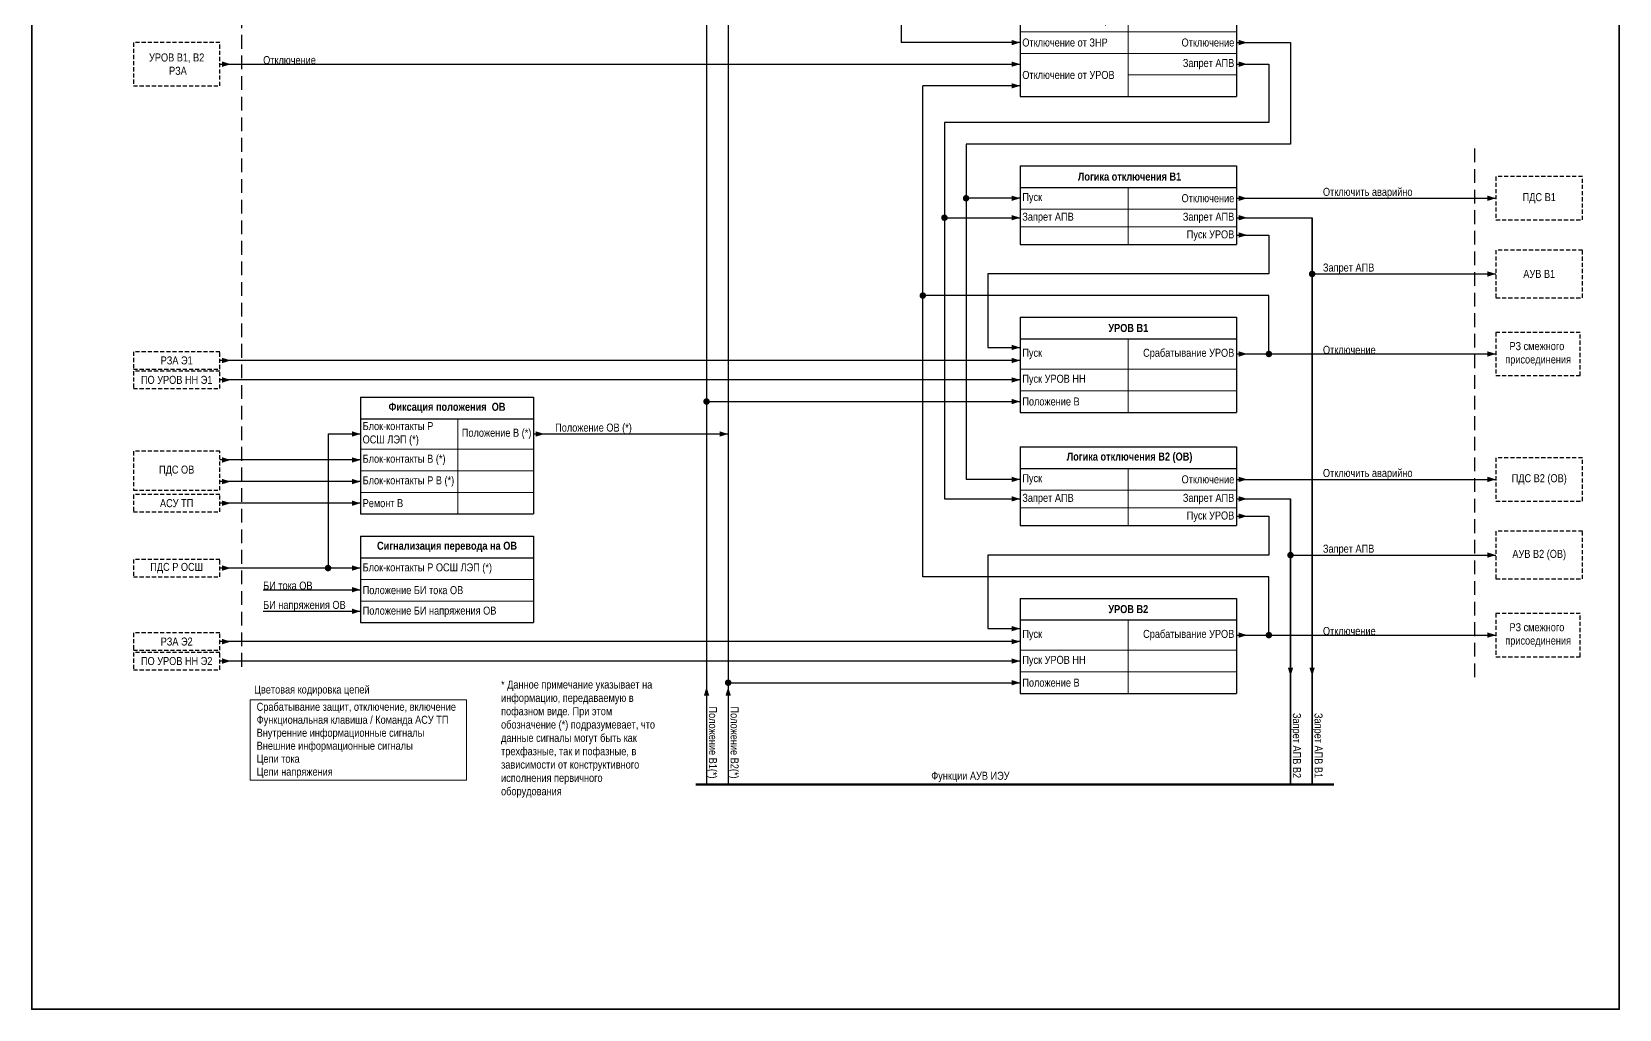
# Model space of a CAD drawing. Header units: millimetres. Extents: x -14593 to 14732, y -17400 to 5232.
# Drawn here: x 1998 to 2732, y -3863 to -3411 of the extents above; entities that cross this region are included whole.
import ezdxf
from ezdxf.enums import TextEntityAlignment as Align

# ---------------------------------------------------------------- set-up
doc = ezdxf.new("R2010")
doc.units = ezdxf.units.MM
doc.linetypes.add('штриховая2', pattern=[9.525, 6.35, -3.175])
for name, color, linetype, lineweight in [('Основная', 7, 'Continuous', 30), ('Отключение_включение', 1, 'Continuous', 30), ('Тонкая', 7, 'Continuous', 18), ('Цепи внешние', 84, 'Continuous', 30), ('Цепи внутренние', 5, 'Continuous', 30), ('Цепи ТН', 200, 'Continuous', 30), ('Цепи ТТ', 23, 'Continuous', 30), ('Цепь - ФК и АСУ', 132, 'Continuous', 30)]:
    doc.layers.add(name, color=color, linetype=linetype, lineweight=lineweight)
doc.layers.add('Рамка', color=8, linetype='Continuous', lineweight=35, plot=False)
doc.styles.add('Narrow', font='ARIALN.TTF')
doc.styles.add('Табл дан', font='ARIALN.TTF')
doc.styles.add('Табл загол', font='ARIALNB.TTF')

# ---------------------------------------------------------------- blocks, each defined once
blk = doc.blocks.new('*T64')
at = {"layer": 'Основная', "color": 0, "linetype": 'ByBlock', "lineweight": -2, "transparency": 16777216}
for p, q in [((0, 0), (100, 0)), ((0, 0), (0, -10)), ((100, 0), (100, -10))]:
    blk.add_line(p, q, dxfattribs=at)
at = {"layer": 'Основная', "color": 0, "linetype": 'ByBlock', "lineweight": 30, "transparency": 16777216}
for p, q in [((0, -10), (100, -10)), ((0, -10), (0, -70)), ((100, -10), (100, -70)), ((0, -70), (100, -70))]:
    blk.add_line(p, q, dxfattribs=at)
at = {"layer": 'Основная', "color": 0, "linetype": 'ByBlock', "lineweight": 18, "transparency": 16777216}
for p, q in [((50, -10), (50, -70)), ((0, -20), (100, -20)), ((0, -30), (100, -30)), ((0, -40), (100, -40)), ((0, -50), (100, -50)), ((50, -60), (100, -60))]:
    blk.add_line(p, q, dxfattribs=at)
at = {"layer": 'Основная', "color": 0, "transparency": 16777216, "char_height": 3.7}
for s, insert, width, attachment_point, style in [('{\\C256;Логика отключения}', (50, -5), 97, 5, 'Табл загол'), ('Пуск ТУ ОТФ', (99, -15), 48, 6, 'Табл дан'), ('Телеотключение', (1, -25), 48, 4, 'Табл дан'), ('Пуск ТО', (99, -25), 48, 6, 'Табл дан'), ('{\\C256;Отключение от защит}', (1, -35), 48, 4, 'Табл дан'), ('Останов ВЧ', (99, -35), 48, 6, 'Табл дан'), ('Отключение от ЗНР', (1, -45), 48, 4, 'Табл дан'), ('Отключение', (99, -45), 48, 6, 'Табл дан'), ('Отключение от УРОВ', (1, -60), 48, 4, 'Табл дан'), ('Запрет АПВ', (99, -55), 48, 6, 'Табл дан')]:
    blk.add_mtext(s, dxfattribs=dict(at, insert=insert, width=width, attachment_point=attachment_point, style=style))
blk = doc.blocks.new('Point')
at = {"layer": 'Основная', "color": 0, "const_width": 1.5}
blk.add_lwpolyline([(-0.75, 0, 1), (0.75, 0, 1)], format="xyb", close=True, dxfattribs=at)
blk = doc.blocks.new('*T66')
at = {"layer": 'Основная', "color": 0, "linetype": 'ByBlock', "lineweight": -2, "transparency": 16777216}
for p, q in [((0, 0), (100, 0)), ((0, 0), (0, -10)), ((100, 0), (100, -10))]:
    blk.add_line(p, q, dxfattribs=at)
at = {"layer": 'Основная', "color": 0, "linetype": 'ByBlock', "lineweight": 30, "transparency": 16777216}
for p, q in [((0, -10), (100, -10)), ((0, -10), (0, -44)), ((100, -10), (100, -44)), ((0, -44), (100, -44))]:
    blk.add_line(p, q, dxfattribs=at)
at = {"layer": 'Основная', "color": 0, "linetype": 'ByBlock', "lineweight": 18, "transparency": 16777216}
for p, q in [((50, -10), (50, -44)), ((0, -24), (100, -24)), ((0, -34), (100, -34))]:
    blk.add_line(p, q, dxfattribs=at)
at = {"layer": 'Основная', "color": 0, "transparency": 16777216, "char_height": 3.7}
for s, insert, width, attachment_point, style in [('{\\C256;УРОВ В1}', (50, -5), 97, 5, 'Табл загол'), ('{\\C256;Пуск}', (1, -17), 48, 4, 'Табл дан'), ('Срабатывание УРОВ', (99, -17), 48, 6, 'Табл дан'), ('Пуск УРОВ НН', (1, -29), 48, 4, 'Табл дан'), ('Положение В', (1, -39), 48, 4, 'Табл дан')]:
    blk.add_mtext(s, dxfattribs=dict(at, insert=insert, width=width, attachment_point=attachment_point, style=style))
blk = doc.blocks.new('*T67')
at = {"layer": 'Основная', "color": 0, "linetype": 'ByBlock', "lineweight": -2, "transparency": 16777216}
for p, q in [((0, 0), (100, 0)), ((0, 0), (0, -10)), ((100, 0), (100, -10))]:
    blk.add_line(p, q, dxfattribs=at)
at = {"layer": 'Основная', "color": 0, "linetype": 'ByBlock', "lineweight": 30, "transparency": 16777216}
for p, q in [((0, -10), (100, -10)), ((0, -10), (0, -36.33)), ((100, -10), (100, -36.33)), ((0, -36.33), (100, -36.33))]:
    blk.add_line(p, q, dxfattribs=at)
at = {"layer": 'Основная', "color": 0, "linetype": 'ByBlock', "lineweight": 18, "transparency": 16777216}
for p, q in [((50, -10), (50, -36.33)), ((0, -20), (100, -20)), ((0, -28.17), (100, -28.17))]:
    blk.add_line(p, q, dxfattribs=at)
at = {"layer": 'Основная', "color": 0, "transparency": 16777216, "char_height": 3.7}
for s, insert, width, attachment_point, style in [('{\\C256; Логика отключения В1}', (50, -5), 97, 5, 'Табл загол'), ('Пуск', (1, -15), 48, 4, 'Табл дан'), ('Отключение', (99, -15), 48, 6, 'Табл дан'), ('Запрет АПВ', (1, -24.08), 48, 4, 'Табл дан'), ('Запрет АПВ', (99, -24.08), 48, 6, 'Табл дан'), ('Пуск УРОВ', (99, -32.25), 48, 6, 'Табл дан')]:
    blk.add_mtext(s, dxfattribs=dict(at, insert=insert, width=width, attachment_point=attachment_point, style=style))
blk = doc.blocks.new('*T68')
at = {"layer": 'Основная', "color": 0, "linetype": 'ByBlock', "lineweight": -2, "transparency": 16777216}
for p, q in [((0, 0), (100, 0)), ((0, 0), (0, -10)), ((100, 0), (100, -10))]:
    blk.add_line(p, q, dxfattribs=at)
at = {"layer": 'Основная', "color": 0, "linetype": 'ByBlock', "lineweight": 30, "transparency": 16777216}
for p, q in [((0, -10), (100, -10)), ((0, -10), (0, -36.33)), ((100, -10), (100, -36.33)), ((0, -36.33), (100, -36.33))]:
    blk.add_line(p, q, dxfattribs=at)
at = {"layer": 'Основная', "color": 0, "linetype": 'ByBlock', "lineweight": 18, "transparency": 16777216}
for p, q in [((50, -10), (50, -36.33)), ((0, -20), (100, -20)), ((0, -28.17), (100, -28.17))]:
    blk.add_line(p, q, dxfattribs=at)
at = {"layer": 'Основная', "color": 0, "transparency": 16777216, "char_height": 3.7}
for s, insert, width, attachment_point, style in [('{\\C256; Логика отключения В2 (ОВ)}', (50, -5), 97, 5, 'Табл загол'), ('Пуск', (1, -15), 48, 4, 'Табл дан'), ('Отключение', (99, -15), 48, 6, 'Табл дан'), ('Запрет АПВ', (1, -24.08), 48, 4, 'Табл дан'), ('Запрет АПВ', (99, -24.08), 48, 6, 'Табл дан'), ('Пуск УРОВ', (99, -32.25), 48, 6, 'Табл дан')]:
    blk.add_mtext(s, dxfattribs=dict(at, insert=insert, width=width, attachment_point=attachment_point, style=style))
blk = doc.blocks.new('*T87')
at = {"layer": 'Основная', "color": 0, "linetype": 'ByBlock', "lineweight": -2, "transparency": 16777216}
for p, q in [((0, 0), (80, 0)), ((0, 0), (0, -10)), ((80, 0), (80, -10))]:
    blk.add_line(p, q, dxfattribs=at)
at = {"layer": 'Основная', "color": 0, "linetype": 'ByBlock', "lineweight": 30, "transparency": 16777216}
for p, q in [((0, -10), (80, -10)), ((0, -10), (0, -40)), ((80, -10), (80, -40)), ((0, -40), (80, -40))]:
    blk.add_line(p, q, dxfattribs=at)
at = {"layer": 'Основная', "color": 0, "linetype": 'ByBlock', "lineweight": 18, "transparency": 16777216}
for p, q in [((0, -20), (80, -20)), ((0, -30), (80, -30))]:
    blk.add_line(p, q, dxfattribs=at)
at = {"layer": 'Основная', "color": 0, "transparency": 16777216, "char_height": 3.7}
for s, insert, width, attachment_point, style in [('Сигнализация перевода на ОВ', (40, -5), 77, 5, 'Табл загол'), ('Блок-контакты Р ОСШ ЛЭП (*)', (1, -15), 78, 4, 'Табл дан'), ('Положение БИ тока ОВ', (1, -25), 78, 4, 'Табл дан'), ('Положение БИ напряжения ОВ', (1, -35), 78, 4, 'Табл дан')]:
    blk.add_mtext(s, dxfattribs=dict(at, insert=insert, width=width, attachment_point=attachment_point, style=style))
blk = doc.blocks.new('*T114')
at = {"layer": 'Основная', "color": 0, "linetype": 'ByBlock', "lineweight": -2, "transparency": 16777216}
for p, q in [((0, 0), (100, 0)), ((0, 0), (0, -10)), ((100, 0), (100, -10))]:
    blk.add_line(p, q, dxfattribs=at)
at = {"layer": 'Основная', "color": 0, "linetype": 'ByBlock', "lineweight": 30, "transparency": 16777216}
for p, q in [((0, -10), (100, -10)), ((0, -10), (0, -44)), ((100, -10), (100, -44)), ((0, -44), (100, -44))]:
    blk.add_line(p, q, dxfattribs=at)
at = {"layer": 'Основная', "color": 0, "linetype": 'ByBlock', "lineweight": 18, "transparency": 16777216}
for p, q in [((50, -10), (50, -44)), ((0, -24), (100, -24)), ((0, -34), (100, -34))]:
    blk.add_line(p, q, dxfattribs=at)
at = {"layer": 'Основная', "color": 0, "transparency": 16777216, "char_height": 3.7}
for s, insert, width, attachment_point, style in [('{\\C256;УРОВ В2}', (50, -5), 97, 5, 'Табл загол'), ('{\\C256;Пуск}', (1, -17), 48, 4, 'Табл дан'), ('Срабатывание УРОВ', (99, -17), 48, 6, 'Табл дан'), ('Пуск УРОВ НН', (1, -29), 48, 4, 'Табл дан'), ('Положение В', (1, -39), 48, 4, 'Табл дан')]:
    blk.add_mtext(s, dxfattribs=dict(at, insert=insert, width=width, attachment_point=attachment_point, style=style))
blk = doc.blocks.new('*T182')
at = {"layer": 'Основная', "color": 0, "linetype": 'ByBlock', "lineweight": -2, "transparency": 16777216}
for p, q in [((0, 0), (80, 0)), ((0, 0), (0, -10)), ((80, 0), (80, -10))]:
    blk.add_line(p, q, dxfattribs=at)
at = {"layer": 'Основная', "color": 0, "linetype": 'ByBlock', "lineweight": 30, "transparency": 16777216}
for p, q in [((0, -10), (80, -10)), ((0, -10), (0, -54.02)), ((80, -10), (80, -54.02)), ((0, -54.02), (80, -54.02))]:
    blk.add_line(p, q, dxfattribs=at)
at = {"layer": 'Основная', "color": 0, "linetype": 'ByBlock', "lineweight": 18, "transparency": 16777216}
for p, q in [((45, -10), (45, -54.02)), ((0, -24.02), (80, -24.02)), ((0, -34.02), (80, -34.02)), ((0, -44.02), (80, -44.02))]:
    blk.add_line(p, q, dxfattribs=at)
at = {"layer": 'Основная', "color": 0, "transparency": 16777216, "char_height": 3.7}
for s, insert, width, attachment_point, style in [('Фиксация положения  ОВ', (40, -5), 77, 5, 'Табл загол'), ('Блок-контакты Р ОСШ ЛЭП (*)', (1, -17.01), 43, 4, 'Табл дан'), ('\\A1;Положение В (*)', (79, -17.01), 33, 6, 'Табл дан'), ('Блок-контакты В (*)', (1, -29.02), 43, 4, 'Табл дан'), ('Блок-контакты Р В (*)', (1, -39.02), 43, 4, 'Табл дан'), ('Ремонт В', (1, -49.02), 43, 4, 'Табл дан')]:
    blk.add_mtext(s, dxfattribs=dict(at, insert=insert, width=width, attachment_point=attachment_point, style=style))

msp = doc.modelspace()

# ---------------------------------------------------------------- linework, layer by layer
at = {"layer": 'Отключение_включение'}
for points in [[(2400, -3346), (2400, -3416)], [(2580, -3416), (2580, -3463)], [(2085, -3426), (2455, -3426)], [(2455, -3436), (2410, -3436)], [(2410, -3663), (2410, -3436)], [(2580, -3463), (2430, -3463)], [(2430, -3463), (2430, -3488)], [(2455, -3488), (2430, -3488)], [(2430, -3488), (2430, -3618)], [(2555, -3488), (2675, -3488)], [(2570, -3533), (2410, -3533)], [(2570, -3560), (2570, -3533)], [(2455, -3618), (2430, -3618)], [(2555, -3618), (2675, -3618)], [(2570, -3663), (2410, -3663)], [(2570, -3690), (2570, -3663)]]:
    msp.add_lwpolyline(points, dxfattribs=at)
at = {"layer": 'Отключение_включение', "ltscale": 0.3}
for points in [[(2455, -3416), (2400, -3416)], [(2555, -3416), (2580, -3416)], [(2555, -3560), (2675, -3560)], [(2555, -3690), (2675, -3690)]]:
    msp.add_lwpolyline(points, dxfattribs=at)
for points in [[(2455, -3416, 0, 2.5, 0), (2451, -3416, 0, 0, 0)], [(2560, -3416, 0, 2.5, 0), (2556, -3416, 0, 0, 0)], [(2090, -3426, 0, 2.5, 0), (2086, -3426, 0, 0, 0)], [(2455, -3426, 0, 2.5, 0), (2451, -3426, 0, 0, 0)], [(2455, -3436, 0, 2.5, 0), (2451, -3436, 0, 0, 0)], [(2455, -3488, 0, 2.5, 0), (2451, -3488, 0, 0, 0)], [(2560, -3488, 0, 2.5, 0), (2556, -3488, 0, 0, 0)], [(2675, -3488, 0, 2.5, 0), (2671, -3488, 0, 0, 0)], [(2560, -3560, 0, 2.5, 0), (2556, -3560, 0, 0, 0)], [(2675, -3560, 0, 2.5, 0), (2671, -3560, 0, 0, 0)], [(2455, -3618, 0, 2.5, 0), (2451, -3618, 0, 0, 0)], [(2560, -3618, 0, 2.5, 0), (2556, -3618, 0, 0, 0)], [(2675, -3618, 0, 2.5, 0), (2671, -3618, 0, 0, 0)], [(2560, -3690, 0, 2.5, 0), (2556, -3690, 0, 0, 0)], [(2675, -3690, 0, 2.5, 0), (2671, -3690, 0, 0, 0)]]:
    msp.add_lwpolyline(points, format="xyseb", dxfattribs=at)
at = {"layer": 'Рамка', "color": 1}
msp.add_lwpolyline([(1998, -2659), (2732, -2659), (2732, -3863), (1998, -3863)], close=True, dxfattribs=at)
at = {"layer": 'Тонкая', "ltscale": 0.3}
msp.add_lwpolyline([(2099, -3720), (2199, -3720), (2199, -3757), (2099, -3757)], close=True, dxfattribs=at)
at = {"layer": 'Цепи внешние', "linetype": 'штриховая2', "ltscale": 0.3}
for points in [[(2085, -3416), (2045, -3416), (2045, -3436), (2085, -3436)], [(2715, -3478), (2675, -3478), (2675, -3498), (2715, -3498)], [(2715, -3512), (2675, -3512), (2675, -3534), (2715, -3534)], [(2714, -3550), (2675, -3550), (2675, -3570), (2714, -3570)], [(2085, -3559), (2045, -3559), (2045, -3567), (2085, -3567)], [(2085, -3568), (2045, -3568), (2045, -3576), (2085, -3576)], [(2085, -3605), (2045, -3605), (2045, -3623), (2085, -3623)], [(2715, -3608), (2675, -3608), (2675, -3628), (2715, -3628)], [(2085, -3625), (2045, -3625), (2045, -3633), (2085, -3633)], [(2715, -3642), (2675, -3642), (2675, -3664), (2715, -3664)], [(2085, -3655), (2045, -3655), (2045, -3663), (2085, -3663)], [(2714, -3680), (2675, -3680), (2675, -3700), (2714, -3700)], [(2085, -3689), (2045, -3689), (2045, -3697), (2085, -3697)], [(2085, -3698), (2045, -3698), (2045, -3706), (2085, -3706)]]:
    msp.add_lwpolyline(points, close=True, dxfattribs=at)
at = {"layer": 'Цепи внешние', "ltscale": 0.3}
for points in [[(2590, -3523), (2675, -3523)], [(2580, -3653), (2675, -3653)]]:
    msp.add_lwpolyline(points, dxfattribs=at)
for points in [[(2675, -3523, 0, 2.5, 0), (2671, -3523, 0, 0, 0)], [(2090, -3563, 0, 2.5, 0), (2086, -3563, 0, 0, 0)], [(2455, -3563, 0, 2.5, 0), (2451, -3563, 0, 0, 0)], [(2090, -3572, 0, 2.5, 0), (2086, -3572, 0, 0, 0)], [(2455, -3572, 0, 2.5, 0), (2451, -3572, 0, 0, 0)], [(2150, -3597, 0, 2.5, 0), (2146, -3597, 0, 0, 0)], [(2090, -3609, 0, 2.5, 0), (2086, -3609, 0, 0, 0)], [(2150, -3609, 0, 2.5, 0), (2146, -3609, 0, 0, 0)], [(2090, -3619, 0, 2.5, 0), (2086, -3619, 0, 0, 0)], [(2150, -3619, 0, 2.5, 0), (2146, -3619, 0, 0, 0)], [(2090, -3629, 0, 2.5, 0), (2086, -3629, 0, 0, 0)], [(2150, -3629, 0, 2.5, 0), (2146, -3629, 0, 0, 0)], [(2675, -3653, 0, 2.5, 0), (2671, -3653, 0, 0, 0)], [(2090, -3659, 0, 2.5, 0), (2086, -3659, 0, 0, 0)], [(2150, -3659, 0, 2.5, 0), (2146, -3659, 0, 0, 0)], [(2090, -3693, 0, 2.5, 0), (2086, -3693, 0, 0, 0)], [(2455, -3693, 0, 2.5, 0), (2451, -3693, 0, 0, 0)], [(2090, -3702, 0, 2.5, 0), (2086, -3702, 0, 0, 0)], [(2455, -3702, 0, 2.5, 0), (2451, -3702, 0, 0, 0)]]:
    msp.add_lwpolyline(points, format="xyseb", dxfattribs=at)
at = {"layer": 'Цепи внешние'}
for points in [[(2455, -3563), (2085, -3563)], [(2455, -3572), (2085, -3572)], [(2135, -3597), (2135, -3659)], [(2135, -3597), (2150, -3597)], [(2150, -3609), (2085, -3609)], [(2150, -3619), (2085, -3619)], [(2150, -3629), (2085, -3629)], [(2150, -3659), (2085, -3659)], [(2455, -3693), (2085, -3693)], [(2455, -3702), (2085, -3702)]]:
    msp.add_lwpolyline(points, dxfattribs=at)
at = {"layer": 'Цепи внутренние', "linetype": 'штриховая2'}
for points in [[(2095, -2841), (2095, -3706)], [(2665, -3465), (2665, -3712)]]:
    msp.add_lwpolyline(points, dxfattribs=at)
at = {"layer": 'Цепи внутренние', "ltscale": 0.3}
for points in [[(2320, -3385), (2320, -3759)], [(2310, -3395), (2310, -3759)]]:
    msp.add_lwpolyline(points, dxfattribs=at)
for points in [[(2560, -3426, 0, 2.5, 0), (2556, -3426, 0, 0, 0)], [(2455, -3497, 0, 2.5, 0), (2451, -3497, 0, 0, 0)], [(2560, -3497, 0, 2.5, 0), (2556, -3497, 0, 0, 0)], [(2560, -3505, 0, 2.5, 0), (2556, -3505, 0, 0, 0)], [(2455, -3557, 0, 2.5, 0), (2451, -3557, 0, 0, 0)], [(2455, -3582, 0, 2.5, 0), (2451, -3582, 0, 0, 0)], [(2235, -3597, 0, 2.5, 0), (2231, -3597, 0, 0, 0)], [(2320, -3597, 0, 2.5, 0), (2316, -3597, 0, 0, 0)], [(2455, -3627, 0, 2.5, 0), (2451, -3627, 0, 0, 0)], [(2560, -3627, 0, 2.5, 0), (2556, -3627, 0, 0, 0)], [(2560, -3635, 0, 2.5, 0), (2556, -3635, 0, 0, 0)], [(2150, -3669, 0, 2.5, 0), (2146, -3669, 0, 0, 0)], [(2150, -3679, 0, 2.5, 0), (2146, -3679, 0, 0, 0)], [(2455, -3687, 0, 2.5, 0), (2451, -3687, 0, 0, 0)], [(2580, -3709, 0, 2.5, 0), (2580, -3705, 0, 0, 0)], [(2590, -3709, 0, 2.5, 0), (2590, -3705, 0, 0, 0)], [(2310, -3714, 0, 2.5, 0), (2310, -3718, 0, 0, 0)], [(2320, -3714, 0, 2.5, 0), (2320, -3718, 0, 0, 0)], [(2455, -3712, 0, 2.5, 0), (2451, -3712, 0, 0, 0)]]:
    msp.add_lwpolyline(points, format="xyseb", dxfattribs=at)
at = {"layer": 'Цепи внутренние'}
for points in [[(2555, -3426), (2570, -3426)], [(2570, -3426), (2570, -3453)], [(2570, -3453), (2420, -3453)], [(2420, -3453), (2420, -3497)], [(2420, -3497), (2455, -3497)], [(2420, -3497), (2420, -3627)], [(2555, -3497), (2590, -3497)], [(2590, -3497), (2590, -3759)], [(2590, -3759), (2590, -3497)], [(2555, -3505), (2570, -3505)], [(2570, -3505), (2570, -3523)], [(2570, -3523), (2440, -3523)], [(2440, -3523), (2440, -3557)], [(2440, -3557), (2455, -3557)], [(2310, -3582), (2455, -3582)], [(2230, -3597), (2320, -3597)], [(2420, -3627), (2455, -3627)], [(2555, -3627), (2580, -3627)], [(2580, -3627), (2580, -3759)], [(2580, -3759), (2580, -3627)], [(2555, -3635), (2570, -3635)], [(2570, -3635), (2570, -3653)], [(2570, -3653), (2440, -3653)], [(2440, -3653), (2440, -3687)], [(2105, -3669), (2150, -3669)], [(2105, -3679), (2150, -3679)], [(2440, -3687), (2455, -3687)], [(2320, -3712), (2350, -3712), (2350, -3712)], [(2350, -3712), (2455, -3712)]]:
    msp.add_lwpolyline(points, dxfattribs=at)
at = {"layer": 'Цепи внутренние', "lineweight": 60}
msp.add_lwpolyline([(2305, -3759), (2600, -3759)], dxfattribs=at)

# ---------------------------------------------------------------- block references
for name, p in [('*T64', (2455, -3371)), ('*T67', (2455, -3473)), ('*T66', (2455, -3543)), ('*T182', (2150, -3579.97)), ('*T68', (2455, -3603)), ('*T87', (2150, -3644.23)), ('*T114', (2455, -3673))]:
    msp.add_blockref(name, p)
at = {"layer": 'Отключение_включение'}
for p in [(2430, -3488), (2410, -3533), (2570, -3560), (2570, -3690)]:
    msp.add_blockref('Point', p, dxfattribs=at)
at = {"layer": 'Цепи внешние'}
for p in [(2590, -3523), (2580, -3653), (2135, -3659)]:
    msp.add_blockref('Point', p, dxfattribs=at)
at = {"layer": 'Цепи внутренние'}
for p in [(2420, -3497), (2310, -3582), (2320, -3712)]:
    msp.add_blockref('Point', p, dxfattribs=at)

# ---------------------------------------------------------------- texts
at = {"layer": 'Основная', "style": 'Narrow'}
msp.add_text('Цветовая кодировка цепей', height=3.7, dxfattribs=at).set_placement((2127.5, -3717), align=Align.CENTER)
at = {"layer": 'Основная', "char_height": 3.7, "style": 'Narrow'}
for s, insert, width, attachment_point in [('УРОВ В1, В2\\P РЗА', (2065, -3426), 40, 5), ('Отключение', (2105, -3426), 65, 7), ('Отключить аварийно', (2595, -3488), 114, 7), ('ПДС В1', (2695, -3488), 40, 5), ('Запрет АПВ', (2595, -3523), 54, 7), ('АУВ В1', (2695, -3523), 40, 5), ('Отключение', (2595, -3560), 95, 7), ('РЗ смежного  присоединения ', (2694.5, -3560), 39, 5), ('РЗА Э1', (2065, -3563), 40, 5), ('ПО УРОВ НН Э1', (2065, -3572), 40, 5), ('Положение ОВ (*)', (2240, -3597), 65, 7), ('ПДС ОВ', (2065, -3614), 40, 5), ('Отключить аварийно', (2595, -3618), 114, 7), ('ПДС В2 (ОВ)', (2695, -3618), 40, 5), ('АСУ ТП', (2065, -3629), 40, 5), ('Запрет АПВ', (2595, -3653), 54, 7), ('АУВ В2 (ОВ)', (2695, -3653), 40, 5), ('ПДС Р ОСШ', (2065, -3659), 40, 5), ('БИ тока ОВ', (2105, -3669), 65, 7), ('БИ напряжения ОВ', (2105, -3679), 65, 7), ('РЗ смежного  присоединения ', (2694.5, -3690), 39, 5), ('РЗА Э2', (2065, -3693), 40, 5), ('Отключение', (2595, -3690), 95, 7), ('ПО УРОВ НН Э2', (2065, -3702), 40, 5), ('* Данное примечание указывает на информацию, передаваемую в пофазном виде. При этом обозначение (*) подразумевает, что данные сигналы могут быть как трехфазные, так и пофазные, в зависимости от конструктивного исполнения первичного оборудования', (2215, -3711), 75.9096, 1), ('Функции АУВ ИЭУ', (2432, -3758), 55, 8)]:
    msp.add_mtext(s, dxfattribs=dict(at, insert=insert, width=width, attachment_point=attachment_point))
at = {"layer": 'Основная', "char_height": 3.7, "width": 65, "attachment_point": 7, "rotation": 270, "style": 'Narrow'}
for s, insert in [('Положение В1(*)', (2310, -3723)), ('Положение В2(*)', (2320, -3723)), ('Запрет АПВ В2', (2580, -3726)), ('Запрет АПВ В1', (2590, -3726))]:
    msp.add_mtext(s, dxfattribs=dict(at, insert=insert))
at = {"layer": 'Отключение_включение', "style": 'Narrow'}
msp.add_text('Срабатывание защит, отключение, включение', height=3.7, dxfattribs=at).set_placement((2102, -3725))
at = {"layer": 'Цепи внешние', "style": 'Narrow'}
msp.add_text('Внешние информационные сигналы', height=3.7, dxfattribs=at).set_placement((2102, -3743))
at = {"layer": 'Цепи внутренние', "style": 'Narrow'}
msp.add_text('Внутренние информационные сигналы', height=3.7, dxfattribs=at).set_placement((2102, -3737))
at = {"layer": 'Цепи ТН', "style": 'Narrow'}
msp.add_text('Цепи напряжения', height=3.7, dxfattribs=at).set_placement((2102, -3755))
at = {"layer": 'Цепи ТТ', "style": 'Narrow'}
msp.add_text('Цепи тока', height=3.7, dxfattribs=at).set_placement((2102, -3749))
at = {"layer": 'Цепь - ФК и АСУ', "style": 'Narrow'}
msp.add_text('Функциональная клавиша / Команда АСУ ТП', height=3.7, dxfattribs=at).set_placement((2102, -3731))

doc.saveas('drawing.dxf')
